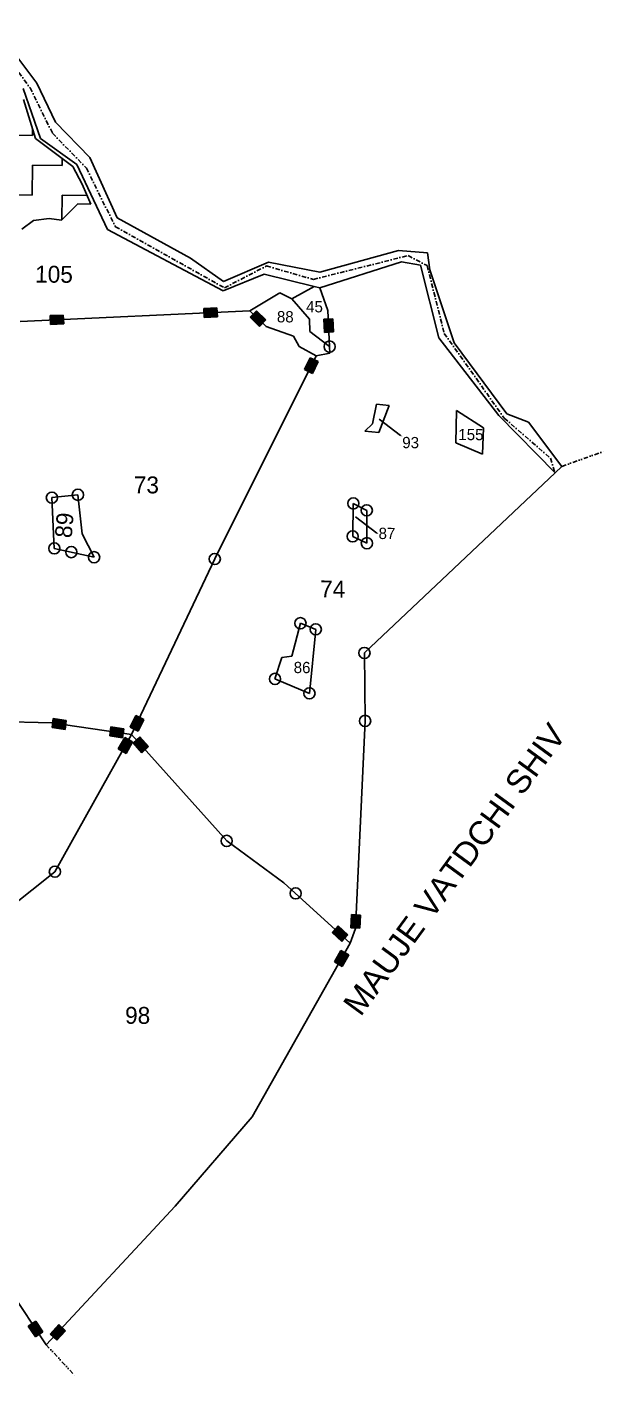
# Model space of a CAD drawing. Header units: metres. Extents: x 311141 to 315796, y 1906170 to 1910884.
# Drawn here: x 315159 to 315796, y 1906170 to 1907656 of the extents above; entities that cross this region are included whole.
import ezdxf

# ---------------------------------------------------------------- set-up
doc = ezdxf.new("R2010")
doc.units = ezdxf.units.M
doc.header["$MEASUREMENT"] = 0
doc.linetypes.add('DASHDOT', pattern=[1, 0.5, -0.25, 0, -0.25])
doc.linetypes.add('DIVIDE', pattern=[1.25, 0.5, -0.25, 0, -0.25, 0, -0.25])
for name, color, linetype in [('OFF', 1, 'Continuous'), ('POLY_HATCH', 12, 'Continuous'), ('POLY_PARCEL', 6, 'Continuous'), ('POLY_WATER', 4, 'Continuous'), ('TEXT_MAPOUT', 7, 'Continuous'), ('TEXT_PARCEL', 7, 'Continuous'), ('V_BOUND_LINE', 7, 'Continuous'), ('V_BOUND_STREAM_LINE', 7, 'DASHDOT'), ('V_DIVIDE_LINE', 7, 'DIVIDE')]:
    doc.layers.add(name, color=color, linetype=linetype)
doc.styles.get("Standard").update_dxf_attribs({"font": 'arial.ttf'})
doc.styles.add('TEXT_MAP', font='')
doc.styles.get('TEXT_MAP').set_extended_font_data('Kruti Dev 050')

msp = doc.modelspace()

# ---------------------------------------------------------------- hatches: boundary and pattern name
for points in [[(315368.9, 1907336.5), (315368.4, 1907346.4), (315354, 1907345.7), (315354.5, 1907335.8)], [(315199.6, 1907328.5), (315199.1, 1907338.4), (315184.7, 1907337.8), (315185.2, 1907327.8)], [(315411.9, 1907343), (315405, 1907335.9), (315415.4, 1907325.9), (315422.3, 1907333.1)], [(315486.9, 1907319.3), (315496.9, 1907319.7), (315496.2, 1907334.1), (315486.3, 1907333.7)], [(315480.1, 1907287), (315471.2, 1907291.4), (315464.9, 1907278.5), (315473.8, 1907274.1)], [(315201.1, 1906881.9), (315202.5, 1906891.8), (315188.2, 1906893.8), (315186.8, 1906884)], [(315264.5, 1906872.6), (315266, 1906882.5), (315251.7, 1906884.6), (315250.3, 1906874.7)], [(315272.7, 1906884.2), (315281.7, 1906879.8), (315288, 1906892.8), (315279, 1906897.1)], [(315275.5, 1906868.1), (315266.8, 1906873), (315259.8, 1906860.4), (315268.5, 1906855.5)], [(315283.4, 1906873.6), (315276, 1906867), (315285.6, 1906856.2), (315293, 1906862.9)], [(315516.1, 1906663.4), (315526, 1906662.9), (315526.7, 1906677.3), (315516.8, 1906677.8)], [(315506.1, 1906648.3), (315512.8, 1906655.7), (315502.1, 1906665.3), (315495.4, 1906658)], [(315513.7, 1906633.4), (315505, 1906638.3), (315497.9, 1906625.7), (315506.6, 1906620.8)], [(315168.5, 1906212.6), (315176.8, 1906218.1), (315168.8, 1906230.1), (315160.5, 1906224.6)], [(315184.6, 1906215.7), (315191.9, 1906208.9), (315201.7, 1906219.4), (315194.4, 1906226.2)]]:
    msp.add_hatch(color=256).paths.add_polyline_path(points)

# ---------------------------------------------------------------- linework, layer by layer
for p, q in [((315354, 1907345.7), (315368.4, 1907346.4)), ((315354.5, 1907335.8), (315354, 1907345.7)), ((315368.4, 1907346.4), (315368.9, 1907336.5)), ((315184.7, 1907337.8), (315199.1, 1907338.4)), ((315185.2, 1907327.8), (315184.7, 1907337.8)), ((315199.1, 1907338.4), (315199.6, 1907328.5)), ((315368.9, 1907336.5), (315354.5, 1907335.8)), ((315405, 1907335.9), (315411.9, 1907343)), ((315415.4, 1907325.9), (315405, 1907335.9)), ((315411.9, 1907343), (315422.3, 1907333.1)), ((315422.3, 1907333.1), (315415.4, 1907325.9)), ((315486.3, 1907333.7), (315496.2, 1907334.1)), ((315486.9, 1907319.3), (315486.3, 1907333.7)), ((315496.2, 1907334.1), (315496.9, 1907319.7)), ((315199.6, 1907328.5), (315185.2, 1907327.8)), ((315496.9, 1907319.7), (315486.9, 1907319.3)), ((315464.9, 1907278.5), (315471.2, 1907291.4)), ((315471.2, 1907291.4), (315480.1, 1907287)), ((315480.1, 1907287), (315473.8, 1907274.1)), ((315473.8, 1907274.1), (315464.9, 1907278.5)), ((315186.8, 1906884), (315188.2, 1906893.8)), ((315201.1, 1906881.9), (315186.8, 1906884)), ((315188.2, 1906893.8), (315202.5, 1906891.8)), ((315202.5, 1906891.8), (315201.1, 1906881.9)), ((315250.3, 1906874.7), (315251.7, 1906884.6)), ((315251.7, 1906884.6), (315266, 1906882.5)), ((315272.7, 1906884.2), (315279, 1906897.1)), ((315281.7, 1906879.8), (315272.7, 1906884.2)), ((315279, 1906897.1), (315288, 1906892.8)), ((315288, 1906892.8), (315281.7, 1906879.8)), ((315264.5, 1906872.6), (315250.3, 1906874.7)), ((315259.8, 1906860.4), (315266.8, 1906873)), ((315266, 1906882.5), (315264.5, 1906872.6)), ((315266.8, 1906873), (315275.5, 1906868.1)), ((315276, 1906867), (315283.4, 1906873.6)), ((315283.4, 1906873.6), (315293, 1906862.9)), ((315268.5, 1906855.5), (315259.8, 1906860.4)), ((315275.5, 1906868.1), (315268.5, 1906855.5)), ((315285.6, 1906856.2), (315276, 1906867)), ((315293, 1906862.9), (315285.6, 1906856.2)), ((315516.1, 1906663.4), (315516.8, 1906677.8)), ((315516.8, 1906677.8), (315526.7, 1906677.3)), ((315526.7, 1906677.3), (315526, 1906662.9)), ((315495.4, 1906658), (315502.1, 1906665.3)), ((315502.1, 1906665.3), (315512.8, 1906655.7)), ((315526, 1906662.9), (315516.1, 1906663.4)), ((315506.1, 1906648.3), (315495.4, 1906658)), ((315512.8, 1906655.7), (315506.1, 1906648.3)), ((315497.9, 1906625.7), (315505, 1906638.3)), ((315505, 1906638.3), (315513.7, 1906633.4)), ((315513.7, 1906633.4), (315506.6, 1906620.8)), ((315506.6, 1906620.8), (315497.9, 1906625.7)), ((315160.5, 1906224.6), (315168.8, 1906230.1)), ((315168.8, 1906230.1), (315176.8, 1906218.1)), ((315168.5, 1906212.6), (315160.5, 1906224.6)), ((315176.8, 1906218.1), (315168.5, 1906212.6)), ((315184.6, 1906215.7), (315194.4, 1906226.2)), ((315191.9, 1906208.9), (315184.6, 1906215.7)), ((315201.7, 1906219.4), (315191.9, 1906208.9)), ((315194.4, 1906226.2), (315201.7, 1906219.4))]:
    msp.add_line(p, q)
for points in [[(315570.8, 1907205.8), (315547.3, 1907223.6)], [(315544.7, 1907098.2), (315521.2, 1907116)]]:
    msp.add_lwpolyline(points)
for centre in [(315492.6, 1907303.6), (315186.6, 1907137.2), (315215.3, 1907140.3), (315518.7, 1907130.8), (315533.5, 1907123.2), (315518, 1907094.5), (315533.7, 1907087), (315189.3, 1907081.3), (315208, 1907077.2), (315233.1, 1907071.6), (315366.1, 1907069.6), (315460.5, 1906998.8), (315477.4, 1906992.1), (315531, 1906966.1), (315432.4, 1906937.5), (315470.4, 1906921.6), (315531.7, 1906891.2), (315379.2, 1906759), (315189.9, 1906725.1), (315455.2, 1906701.2)]:
    msp.add_circle(centre, 6.17)
for points in [[(315571, 1907206.1), (315572.8, 1907204.3), (315570.5, 1907205.5)], [(315544.9, 1907098.6), (315546.7, 1907096.7), (315544.4, 1907097.9)]]:
    msp.add_solid(points)
at = {"layer": 'OFF'}
msp.add_line((315748.6, 1907171.6), (315741, 1907164.4), dxfattribs=at)
at = {"layer": 'POLY_HATCH'}
for p, q in [((315155.2, 1907575.9), (315168.7, 1907532.9)), ((315168.7, 1907532.9), (315209.7, 1907502)), ((315209.7, 1907502), (315220.1, 1907482.5)), ((315220.1, 1907482.5), (315229.7, 1907460.6)), ((315215.1, 1907460.7), (315197.2, 1907443)), ((315229.7, 1907460.6), (315215.1, 1907460.7)), ((315166.5, 1907442.4), (315153.5, 1907432.8)), ((315183.5, 1907444.7), (315166.5, 1907442.4)), ((315197.2, 1907443), (315183.5, 1907444.7))]:
    msp.add_line(p, q, dxfattribs=at)
at = {"layer": 'POLY_HATCH', "linetype": 'Continuous'}
for p, q in [((315165.3, 1907536.2), (315165.4, 1907543.4)), ((315132.5, 1907536.4), (315165.3, 1907536.2)), ((315198, 1907503.1), (315198, 1907510.8)), ((315164.9, 1907470.5), (315165.1, 1907503.3)), ((315165.1, 1907503.3), (315198, 1907503.1)), ((315132, 1907470.7), (315164.9, 1907470.5)), ((315197.6, 1907443.4), (315197.8, 1907470.3)), ((315197.8, 1907470.3), (315225.5, 1907470.1))]:
    msp.add_line(p, q, dxfattribs=at)
at = {"layer": 'POLY_PARCEL'}
for p, q in [((315404.6, 1907343.1), (315437.7, 1907363)), ((315437.7, 1907363), (315451.1, 1907356.4)), ((315451.1, 1907356.4), (315475.5, 1907369.7)), ((315490.8, 1907343.5), (315481.7, 1907368.2)), ((315451.1, 1907356.4), (315470.5, 1907334)), ((315151.6, 1907331.2), (315404.6, 1907343.1)), ((315404.6, 1907343.1), (315422.8, 1907325.6)), ((315470.5, 1907334), (315470.9, 1907320.3)), ((315492.6, 1907303.6), (315490.8, 1907343.5)), ((315422.8, 1907325.6), (315452.7, 1907315)), ((315452.7, 1907315), (315458.9, 1907303.6)), ((315470.9, 1907320.3), (315492.6, 1907303.6)), ((315458.9, 1907303.6), (315477.7, 1907293.5)), ((315492.9, 1907296.2), (315492.6, 1907303.6)), ((315477.7, 1907293.5), (315366.1, 1907069.6)), ((315477.7, 1907293.5), (315492.9, 1907296.2)), ((315540, 1907218.4), (315544.1, 1907240.1)), ((315544.1, 1907240.1), (315558.1, 1907238.7)), ((315558.1, 1907238.7), (315546.9, 1907208.8)), ((315632.4, 1907233.1), (315631.6, 1907197.5)), ((315662.3, 1907214.2), (315632.4, 1907233.1)), ((315531.3, 1907210.5), (315540, 1907218.4)), ((315546.9, 1907208.8), (315531.3, 1907210.5)), ((315660.9, 1907185), (315662.3, 1907214.2)), ((315631.6, 1907197.5), (315660.9, 1907185)), ((315215.3, 1907140.3), (315186.6, 1907137.2)), ((315186.6, 1907137.2), (315189.3, 1907081.3)), ((315219.9, 1907097.4), (315215.3, 1907140.3)), ((315518.7, 1907130.8), (315518, 1907094.5)), ((315533.5, 1907123.2), (315518.7, 1907130.8)), ((315533.7, 1907087), (315533.5, 1907123.2)), ((315233.1, 1907071.6), (315219.9, 1907097.4)), ((315518, 1907094.5), (315533.7, 1907087)), ((315189.3, 1907081.3), (315233.1, 1907071.6)), ((315366.1, 1907069.6), (315274.4, 1906876.2)), ((315450.8, 1906962.7), (315460.5, 1906998.8)), ((315460.5, 1906998.8), (315477.4, 1906992.1)), ((315477.4, 1906992.1), (315470.4, 1906921.6)), ((315432.4, 1906937.5), (315439.9, 1906961.2)), ((315439.9, 1906961.2), (315450.8, 1906962.7)), ((315470.4, 1906921.6), (315432.4, 1906937.5)), ((315186.4, 1906889.1), (315100.6, 1906891.2)), ((315274.4, 1906876.2), (315186.4, 1906889.1)), ((315274.4, 1906876.2), (315189.9, 1906725.1)), ((315379.2, 1906759), (315274.4, 1906876.2)), ((315442.3, 1906712.9), (315379.2, 1906759)), ((315189.9, 1906725.1), (315139, 1906684.6)), ((315515.4, 1906646.5), (315442.3, 1906712.9))]:
    msp.add_line(p, q, dxfattribs=at)
at = {"layer": 'POLY_WATER'}
for p, q in [((315123.4, 1907655.7), (315169.9, 1907593.9)), ((315174.2, 1907532.8), (315155, 1907587.8)), ((315169.9, 1907593.9), (315190.6, 1907550.8)), ((315190.6, 1907550.8), (315228.3, 1907511.8)), ((315214.2, 1907504.3), (315174.2, 1907532.8)), ((315228.3, 1907511.8), (315258.4, 1907445.3)), ((315248, 1907432.7), (315214.2, 1907504.3)), ((315258.4, 1907445.3), (315339.2, 1907400.9)), ((315375.5, 1907365.1), (315248, 1907432.7)), ((315481.8, 1907385.6), (315568.6, 1907409.6)), ((315568.6, 1907409.6), (315600.5, 1907406.9)), ((315600.5, 1907406.9), (315602.9, 1907388.3)), ((315339.2, 1907400.9), (315375.6, 1907375.2)), ((315375.6, 1907375.2), (315425.1, 1907396.7)), ((315425.1, 1907396.7), (315481.8, 1907385.6)), ((315571.7, 1907396.8), (315481.7, 1907368.2)), ((315592.6, 1907393.2), (315571.7, 1907396.8)), ((315613, 1907313.4), (315592.6, 1907393.2)), ((315420.5, 1907383.5), (315375.5, 1907365.1)), ((315475.5, 1907369.7), (315420.5, 1907383.5)), ((315602.9, 1907388.3), (315630, 1907307.8)), ((315481.7, 1907368.2), (315475.5, 1907369.7)), ((315678.9, 1907227.8), (315613, 1907313.4)), ((315630, 1907307.8), (315687.9, 1907229.4)), ((315741, 1907164.4), (315678.9, 1907227.8)), ((315687.9, 1907229.4), (315711.9, 1907220.3)), ((315711.9, 1907220.3), (315748.6, 1907171.6))]:
    msp.add_line(p, q, dxfattribs=at)
at = {"layer": 'V_BOUND_LINE'}
for p, q in [((315741, 1907164.4), (315531, 1906966.1)), ((315531, 1906966.1), (315531.7, 1906891.2)), ((315531.7, 1906891.2), (315521, 1906662.5)), ((315521, 1906662.5), (315515.4, 1906646.5)), ((315515.4, 1906646.5), (315407.3, 1906455)), ((315407.3, 1906455), (315322.4, 1906356.8)), ((315322.4, 1906356.8), (315180.3, 1906203.8)), ((315180.3, 1906203.8), (315086.4, 1906345.4))]:
    msp.add_line(p, q, dxfattribs=at)
at = {"layer": 'V_BOUND_STREAM_LINE', "ltscale": 10}
for p, q in [((315121, 1907646.8), (315162.5, 1907588.7)), ((315162.5, 1907588.7), (315187.3, 1907538.7)), ((315187.3, 1907538.7), (315224.6, 1907500.2)), ((315224.6, 1907500.2), (315256.6, 1907435.6)), ((315256.6, 1907435.6), (315376.7, 1907368.3)), ((315474.7, 1907377.6), (315579, 1907403.8)), ((315579, 1907403.8), (315600.1, 1907392.8)), ((315376.7, 1907368.3), (315423.1, 1907392.4)), ((315423.1, 1907392.4), (315474.7, 1907377.6)), ((315600.1, 1907392.8), (315618.9, 1907318.1)), ((315618.9, 1907318.1), (315685, 1907224.9)), ((315685, 1907224.9), (315736, 1907180.6)), ((315736, 1907180.6), (315741, 1907164.4))]:
    msp.add_line(p, q, dxfattribs=at)
at = {"layer": 'V_DIVIDE_LINE', "ltscale": 10}
for p, q in [((315748.6, 1907171.6), (315796, 1907188.6)), ((315180.3, 1906203.8), (315212.5, 1906169.5))]:
    msp.add_line(p, q, dxfattribs=at)

# ---------------------------------------------------------------- texts
at = {"layer": 'TEXT_MAPOUT'}
msp.add_text('MAUJE VATDCHI SHIV', height=25.884, rotation=53.7922, dxfattribs=at).set_placement((315526.7, 1906564.5))
at = {"layer": 'TEXT_PARCEL', "style": 'TEXT_MAP'}
for s, height, rotation, p in [('105', 18.64, 359.6506, (315168.1, 1907374.1)), ('45', 12.42, 359.6506, (315466.7, 1907341.4)), ('88', 12.42, 359.6506, (315434.5, 1907330.3)), ('155', 12.42, 359.6506, (315634.4, 1907200.6)), ('93', 12.42, 359.6506, (315572.6, 1907191.7)), ('73', 18.64, 359.6506, (315276.8, 1907142)), ('89', 18.64, 85.2485, (315208.4, 1907092.2)), ('87', 12.42, 359.6506, (315546.5, 1907091.6)), ('74', 18.64, 359.6506, (315482.1, 1907027.3)), ('86', 12.42, 359.6506, (315453, 1906943.9)), ('98', 18.64, 359.6506, (315267.2, 1906557.6))]:
    msp.add_text(s, height=height, rotation=rotation, dxfattribs=at).set_placement(p)

doc.saveas('drawing.dxf')
